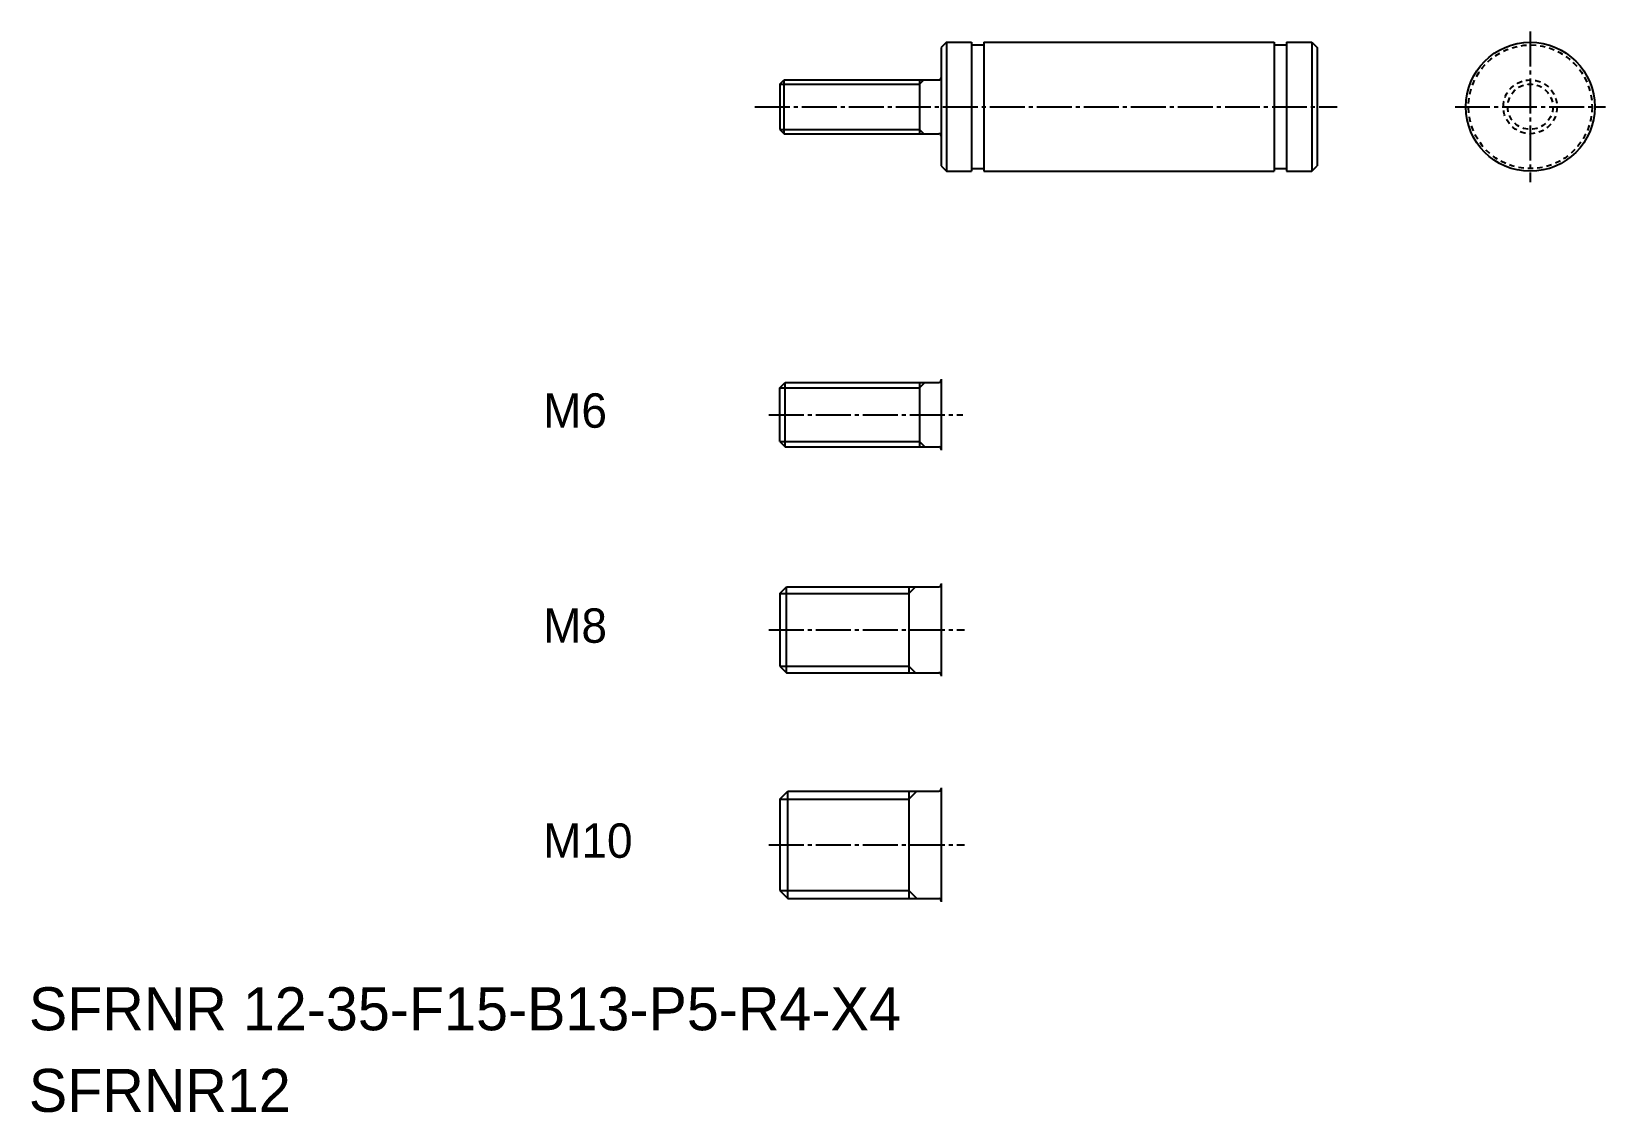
# Model space of a CAD drawing. Extents: x 10 to 157, y -5 to 95.
import ezdxf

# ---------------------------------------------------------------- set-up
doc = ezdxf.new("R2010")
doc.units = 0
doc.header["$LTSCALE"] = 0.25
doc.linetypes.add('CENTER', pattern=[17.5, 13, -1.5, 1.5, -1.5])
doc.linetypes.add('DASHED', pattern=[3.5, 2, -1.5])
doc.layers.get('0').update_dxf_attribs({"linetype": 'CONTINUOUS'})
doc.layers.add('CENTER', color=1, linetype='CENTER')

msp = doc.modelspace()

# ---------------------------------------------------------------- linework, layer by layer
at = {"color": 7, "linetype": 'CONTINUOUS'}
for p, q in [((95.39, 94.48), (94.89, 93.98)), ((94.89, 93.98), (94.89, 82.98)), ((95.39, 94.48), (95.39, 82.48)), ((95.39, 94.48), (97.74, 94.48)), ((97.74, 94.48), (97.74, 82.48)), ((97.74, 94.23), (98.89, 94.23)), ((98.89, 94.48), (98.89, 82.48)), ((98.89, 94.48), (125.89, 94.48)), ((125.89, 94.48), (125.89, 82.48)), ((125.89, 94.23), (127.04, 94.23)), ((127.04, 94.48), (127.04, 82.48)), ((127.04, 94.48), (129.39, 94.48)), ((129.39, 94.48), (129.89, 93.98)), ((129.39, 94.48), (129.39, 82.48)), ((129.89, 93.98), (129.89, 82.98)), ((79.89, 90.58), (80.29, 90.98)), ((80.29, 90.98), (94.69, 90.98)), ((80.29, 85.98), (80.29, 90.98)), ((92.89, 90.98), (92.89, 85.98)), ((79.89, 86.38), (80.29, 85.98)), ((80.29, 85.98), (94.69, 85.98)), ((94.89, 82.98), (95.39, 82.48)), ((95.39, 82.48), (97.74, 82.48)), ((97.74, 82.73), (98.89, 82.73)), ((98.89, 82.48), (125.89, 82.48)), ((125.89, 82.73), (127.04, 82.73)), ((127.04, 82.48), (129.39, 82.48)), ((129.39, 82.48), (129.89, 82.98)), ((79.89, 62.34), (80.39, 62.84)), ((80.39, 56.84), (80.39, 62.84)), ((80.39, 62.84), (94.69, 62.84)), ((92.89, 62.84), (92.89, 56.84)), ((79.89, 57.34), (80.39, 56.84)), ((80.39, 56.84), (94.69, 56.84)), ((79.89, 43.21), (80.51, 43.84)), ((80.51, 43.84), (94.69, 43.84)), ((80.51, 35.84), (80.51, 43.84)), ((91.89, 43.84), (91.89, 35.84)), ((79.89, 36.46), (80.51, 35.84)), ((80.51, 35.84), (94.69, 35.84)), ((79.89, 24.09), (80.64, 24.84)), ((80.64, 14.84), (80.64, 24.84)), ((80.64, 24.84), (94.69, 24.84)), ((91.89, 24.84), (91.89, 14.84)), ((79.89, 15.59), (80.64, 14.84)), ((80.64, 14.84), (94.69, 14.84))]:
    msp.add_line(p, q, dxfattribs=at)
at = {"color": 3, "linetype": 'CONTINUOUS'}
for p, q in [((92.89, 90.58), (93.29, 90.98)), ((79.89, 90.58), (92.89, 90.58)), ((79.89, 86.38), (92.89, 86.38)), ((92.89, 86.38), (93.29, 85.98)), ((79.89, 62.34), (92.89, 62.34)), ((92.89, 62.34), (93.39, 62.84)), ((79.89, 57.34), (92.89, 57.34)), ((92.89, 57.34), (93.39, 56.84)), ((79.89, 43.21), (91.89, 43.21)), ((91.89, 43.21), (92.51, 43.84)), ((79.89, 36.46), (91.89, 36.46)), ((91.89, 36.46), (92.51, 35.84)), ((79.89, 24.09), (91.89, 24.09)), ((91.89, 24.09), (92.64, 24.84)), ((79.89, 15.59), (91.89, 15.59)), ((91.89, 15.59), (92.64, 14.84))]:
    msp.add_line(p, q, dxfattribs=at)
for p, q in [((79.89, 90.58), (79.89, 86.38)), ((94.89, 63.14), (94.89, 56.54)), ((79.89, 57.34), (79.89, 62.34)), ((79.89, 43.21), (79.89, 36.46)), ((79.89, 24.09), (79.89, 15.59))]:
    msp.add_line(p, q)
at = {"color": 7}
for p, q in [((94.89, 44.14), (94.89, 35.54)), ((94.89, 25.14), (94.89, 14.54))]:
    msp.add_line(p, q, dxfattribs=at)
at = {"color": 7, "linetype": 'CONTINUOUS'}
msp.add_circle((149.73, 88.48), 6, dxfattribs=at)
at = {"color": 3, "linetype": 'DASHED'}
for radius in [5.75, 2.5, 2.1]:
    msp.add_circle((149.73, 88.48), radius, dxfattribs=at)
at = {"color": 7, "linetype": 'CONTINUOUS'}
for centre, start, end in [((94.69, 91.18), 270, 0), ((94.69, 85.78), 0, 90)]:
    msp.add_arc(centre, 0.2, start, end, dxfattribs=at)
for centre, start, end in [((94.69, 63.04), 270, 0), ((94.69, 56.64), 0, 90), ((94.69, 44.04), 270, 0), ((94.69, 35.64), 0, 90), ((94.69, 25.04), 270, 0), ((94.69, 14.64), 0, 90)]:
    msp.add_arc(centre, 0.2, start, end)
at = {"layer": 'CENTER', "color": 1, "linetype": 'CENTER'}
for p, q in [((149.73, 95.48), (149.73, 81.48)), ((77.57, 88.48), (131.77, 88.48)), ((142.73, 88.48), (156.73, 88.48)), ((78.87, 59.84), (96.91, 59.84)), ((78.87, 39.84), (97.06, 39.84)), ((78.87, 19.84), (97.06, 19.84))]:
    msp.add_line(p, q, dxfattribs=at)

# ---------------------------------------------------------------- texts
at = {"color": 7, "linetype": 'CONTINUOUS'}
for s, height, p in [('M6', 3.2, (57.86, 58.63)), ('M8', 3.2, (57.86, 38.63)), ('M10', 3.2, (57.86, 18.63)), ('SFRNR 12-35-F15-B13-P5-R4-X4', 4, (10, 2.59)), ('SFRNR12', 4, (10, -5))]:
    msp.add_text(s, height=height, dxfattribs=at).set_placement(p)

doc.saveas('drawing.dxf')
